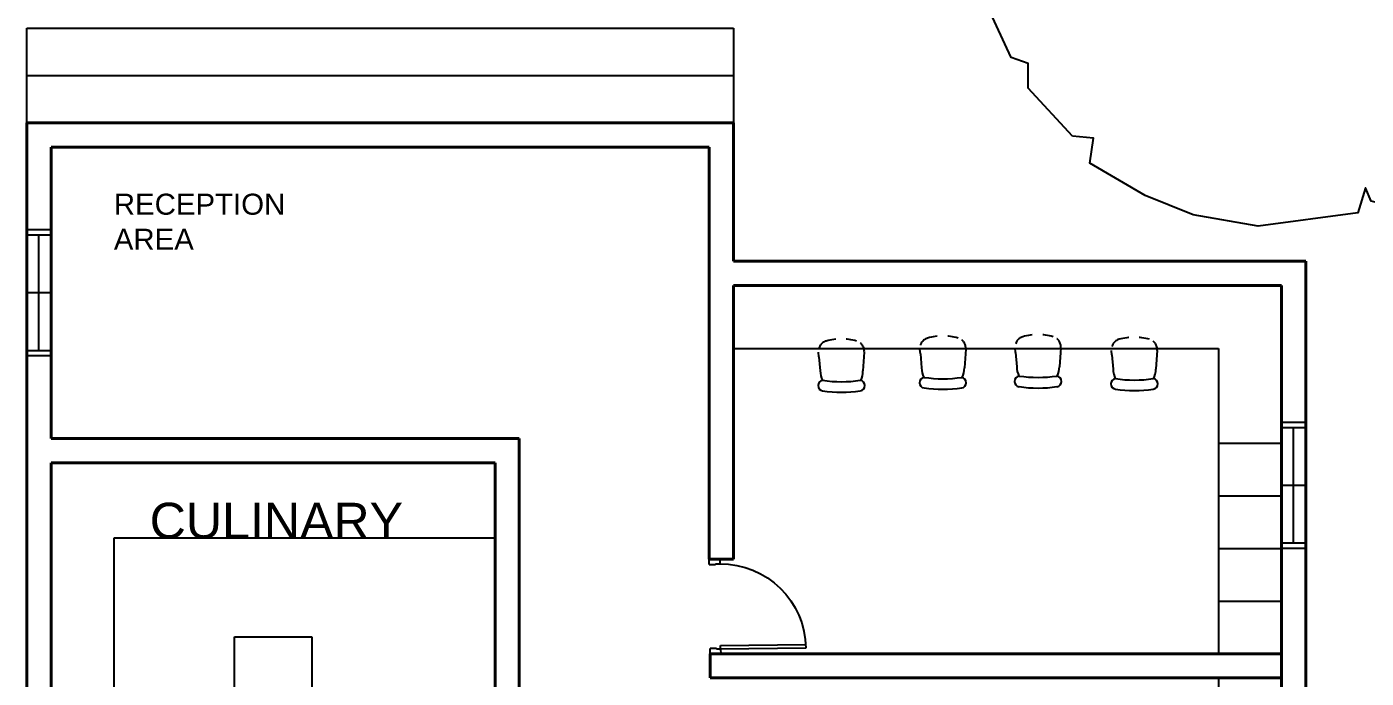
# Model space of a CAD drawing. Header units: inches. Extents: x 24 to 210, y -18 to 73.
# Drawn here: x 37.06 to 49.79, y 38.23 to 44.42 of the extents above; entities that cross this region are included whole.
import ezdxf

# ---------------------------------------------------------------- set-up
doc = ezdxf.new("R2010")
doc.units = ezdxf.units.IN
doc.header["$MEASUREMENT"] = 0
doc.linetypes.add('HIDDEN2', pattern=[0.1875, 0.125, -0.0625])
for name, color, linetype in [('door space', 1, 'Continuous'), ('ELEVATION', 4, 'Continuous'), ('FURNITURE', 130, 'Continuous'), ('INBUILD', 81, 'Continuous'), ('STAIR', 231, 'Continuous'), ('TEXT', 141, 'Continuous'), ('WINDOW', 10, 'Continuous')]:
    doc.layers.add(name, color=color, linetype=linetype)
doc.layers.add('WALL', color=2, linetype='Continuous', lineweight=40)
doc.styles.get("Standard").update_dxf_attribs({"font": 'arial.ttf'})

# ---------------------------------------------------------------- blocks, each defined once
blk = doc.blocks.new('Simple tree 13_cad-block.com')
at = {"color": 0}
for points in [[(-1468.3, -1498.9), (-1766.4, -1175.4), (-1766.4, -1007.8), (-1882.7, -968.4), (-2037.4, -632.4), (-2102.9, -179), (-1973, -11.4), (-2089.3, 247.5), (-2025, 480.5), (-1934.7, 856), (-1740.4, 1192), (-1533.8, 1192), (-1377.9, 1153.4), (-1455.9, 1360.4), (-1416.3, 1541.4), (-1119.4, 1812.9), (-808.8, 1942.9), (-614.6, 1878.3), (-498.3, 1812.9), (-498.3, 1981.4), (-330, 2085.3), (226.7, 2097.9), (601.6, 2033.4), (691.9, 1916.9), (717.9, 1800.4), (886.1, 1838.9), (1068, 1800.4), (1390.9, 1554.9), (1611.1, 1347.9), (1779.4, 1114.9), (1765.8, 946.5), (1701.4, 868.5), (1883.3, 856), (1947.6, 752), (2102.3, 235), (2089.9, -360.9), (1934, -839.4), (1817.7, -1007.8), (1649.5, -1007.8), (1689.1, -1124.3), (1701.4, -1265.9), (1313, -1719.3), (1028.4, -1848.3), (757.5, -1990.8), (549.6, -1938.8), (511.3, -1848.3), (459.3, -2016.8), (-213.7, -2107.3), (-652.9, -2029.3), (-977.1, -1900.3), (-1352, -1680.8), (-1326, -1512.3)], [(-57.9, -75.9), (-97.4, 14.6), (6.5, 105.1), (84.4, 28), (70.8, -75.9)]]:
    blk.add_lwpolyline(points, close=True, dxfattribs=at)

msp = doc.modelspace()

# ---------------------------------------------------------------- linework, layer by layer
at = {"layer": 'door space'}
for p, q in [((43.547, 39.357), (43.647, 39.358)), ((43.547, 39.307), (43.547, 39.357)), ((43.647, 39.358), (43.647, 39.313)), ((43.547, 39.307), (43.607, 39.307)), ((43.607, 39.312), (43.647, 39.313)), ((43.607, 39.312), (43.607, 39.307)), ((43.615, 38.508), (43.555, 38.507)), ((43.556, 38.457), (43.555, 38.507)), ((43.656, 38.458), (43.556, 38.457)), ((43.615, 38.508), (43.615, 38.503)), ((43.655, 38.503), (43.615, 38.503)), ((43.655, 38.538), (44.465, 38.546)), ((43.655, 38.503), (43.655, 38.538)), ((44.465, 38.511), (43.655, 38.503)), ((43.655, 38.503), (43.656, 38.458))]:
    msp.add_line(p, q, dxfattribs=at)
at = {"layer": 'door space', "extrusion": (0, 0, -1)}
msp.add_ellipse((43.655, 38.503), major_axis=(0.578, -0.567), ratio=1, start_param=3.926991, end_param=5.497787, dxfattribs=at)
at = {"layer": 'ELEVATION'}
for p, q in [((41.511, 39.557), (37.889, 39.557)), ((37.889, 39.557), (37.889, 35.273)), ((39.036, 38.62), (39.77, 38.62)), ((39.036, 36.066), (39.036, 38.62)), ((39.77, 38.62), (39.77, 36.066))]:
    msp.add_line(p, q, dxfattribs=at)
at = {"layer": 'FURNITURE'}
for p, q in [((44.59, 41.281), (44.602, 41.146)), ((45.018, 41.281), (45.008, 41.146)), ((45.554, 41.309), (45.566, 41.174)), ((45.982, 41.309), (45.972, 41.174)), ((46.458, 41.321), (46.47, 41.186)), ((46.886, 41.321), (46.876, 41.186)), ((47.374, 41.297), (47.386, 41.162)), ((47.802, 41.297), (47.793, 41.162))]:
    msp.add_line(p, q, dxfattribs=at)
at = {"layer": 'FURNITURE', "linetype": 'HIDDEN2', "ltscale": 0.03}
for points in [[(44.59, 41.281), (44.586, 41.323, -0.358502), (44.659, 41.43, -0.141508), (44.948, 41.43, -0.358502), (45.021, 41.323), (45.018, 41.281)], [(45.554, 41.309), (45.55, 41.352, -0.358502), (45.623, 41.458, -0.141508), (45.912, 41.458, -0.358502), (45.985, 41.352), (45.982, 41.309)], [(46.458, 41.321), (46.454, 41.364, -0.358502), (46.527, 41.47, -0.141508), (46.816, 41.47, -0.358502), (46.889, 41.364), (46.886, 41.321)], [(47.374, 41.297), (47.37, 41.34, -0.358502), (47.443, 41.446, -0.141508), (47.732, 41.446, -0.358502), (47.805, 41.34), (47.802, 41.297)]]:
    msp.add_lwpolyline(points, format="xyb", dxfattribs=at)
at = {"layer": 'FURNITURE'}
for centre, radius, start, end in [((44.805, 41.146), 0.203, 180, 206.2122), ((44.805, 41.146), 0.203, 333.618, 0), ((45.769, 41.174), 0.203, 180, 206.2122), ((45.769, 41.174), 0.203, 333.618, 0), ((46.673, 41.186), 0.203, 180, 206.2122), ((46.673, 41.186), 0.203, 333.618, 0), ((47.589, 41.162), 0.203, 180, 206.2122), ((47.589, 41.162), 0.203, 333.618, 0), ((44.632, 41.006), 0.0508, 98.4555, 261.5445), ((44.804, 42.262), 1.219, 261.5445, 278.4555), ((44.976, 41.006), 0.0508, 278.4555, 81.5445), ((45.596, 41.034), 0.0508, 98.4555, 261.5445), ((45.768, 42.29), 1.219, 261.5445, 278.4555), ((45.939, 41.034), 0.0508, 278.4555, 81.5445), ((46.5, 41.046), 0.0508, 98.4555, 261.5445), ((46.672, 42.303), 1.219, 261.5445, 278.4555), ((46.672, 42.202), 1.219, 261.5445, 278.4555), ((46.844, 41.046), 0.0508, 278.4555, 81.5445), ((47.416, 41.022), 0.0508, 98.4555, 261.5445), ((47.588, 42.278), 1.219, 261.5445, 278.4555), ((47.76, 41.022), 0.0508, 278.4555, 81.5445), ((44.804, 42.162), 1.219, 261.5445, 278.4555), ((45.768, 42.19), 1.219, 261.5445, 278.4555), ((47.588, 42.178), 1.219, 261.5445, 278.4555)]:
    msp.add_arc(centre, radius, start, end, dxfattribs=at)
at = {"layer": 'INBUILD'}
for p, q in [((43.777, 41.358), (48.386, 41.358)), ((48.386, 41.358), (48.386, 38.458)), ((48.386, 40.458), (48.986, 40.458)), ((48.386, 40.458), (48.386, 39.958)), ((48.386, 39.958), (48.986, 39.958)), ((48.386, 39.458), (48.986, 39.458)), ((48.386, 38.958), (48.986, 38.958)), ((48.386, 38.228), (48.386, 32.44))]:
    msp.add_line(p, q, dxfattribs=at)
at = {"layer": 'STAIR'}
for p, q in [((37.061, 44.403), (39.227, 44.403)), ((37.061, 43.503), (37.061, 44.403)), ((39.227, 44.403), (43.777, 44.403)), ((43.777, 44.403), (43.777, 43.503)), ((37.061, 43.953), (39.227, 43.953)), ((39.227, 43.953), (43.777, 43.953))]:
    msp.add_line(p, q, dxfattribs=at)
at = {"layer": 'WALL'}
for p, q in [((37.061, 43.503), (39.227, 43.503)), ((37.061, 40.503), (37.061, 43.503)), ((39.227, 43.503), (43.777, 43.503)), ((43.777, 43.503), (43.777, 42.188)), ((37.291, 43.273), (39.227, 43.273)), ((37.291, 43.273), (37.291, 40.503)), ((39.227, 43.273), (43.547, 43.273)), ((43.547, 43.273), (43.547, 39.358)), ((43.777, 42.188), (49.216, 42.188)), ((49.216, 42.188), (49.216, 25.959)), ((43.777, 41.958), (48.986, 41.958)), ((43.777, 41.958), (43.777, 39.358)), ((48.986, 41.958), (48.986, 32.44)), ((37.061, 40.503), (37.061, 26.204)), ((37.291, 40.503), (39.227, 40.503)), ((39.227, 40.503), (41.741, 40.503)), ((41.741, 40.503), (41.741, 36.173)), ((37.291, 40.273), (41.511, 40.273)), ((37.291, 40.273), (37.291, 35.273)), ((41.511, 40.273), (41.511, 36.173)), ((43.547, 39.358), (43.777, 39.358)), ((43.556, 38.458), (48.986, 38.458)), ((43.556, 38.457), (43.556, 38.228)), ((43.556, 38.228), (48.986, 38.228))]:
    msp.add_line(p, q, dxfattribs=at)
at = {"layer": 'WINDOW'}
for p, q in [((37.061, 41.288), (37.061, 42.488)), ((37.061, 42.488), (37.291, 42.488)), ((37.061, 42.438), (37.291, 42.438)), ((37.176, 41.338), (37.176, 42.438)), ((37.291, 42.488), (37.291, 41.288)), ((37.291, 41.888), (37.061, 41.888)), ((37.291, 41.288), (37.291, 41.888)), ((37.291, 41.338), (37.061, 41.338)), ((37.291, 41.288), (37.061, 41.288)), ((48.986, 39.458), (48.986, 40.658)), ((48.986, 40.658), (49.216, 40.658)), ((49.216, 40.658), (49.216, 39.458)), ((48.986, 40.608), (49.216, 40.608)), ((49.101, 39.508), (49.101, 40.608)), ((49.216, 40.058), (48.986, 40.058)), ((49.216, 39.458), (49.216, 40.058)), ((49.216, 39.508), (48.986, 39.508)), ((49.216, 39.458), (48.986, 39.458))]:
    msp.add_line(p, q, dxfattribs=at)

# ---------------------------------------------------------------- block references
at = {"layer": 'Defpoints', "xscale": 0.001407448445345188, "yscale": 0.001407448445345188, "zscale": 0.001407448445345188}
msp.add_blockref('Simple tree 13_cad-block.com', (49.066, 45.486), dxfattribs=at)

# ---------------------------------------------------------------- texts
at = {"layer": 'TEXT'}
msp.add_text('CULINARY', height=0.3409, dxfattribs=at).set_placement((38.229, 39.552))
at = {"layer": 'TEXT', "insert": (37.888, 42.83), "char_height": 0.2, "attachment_point": 1}
msp.add_mtext_dynamic_manual_height_columns('RECEPTION AREA', width=1.5258, gutter_width=1, heights=[0], dxfattribs=at)

doc.saveas('drawing.dxf')
